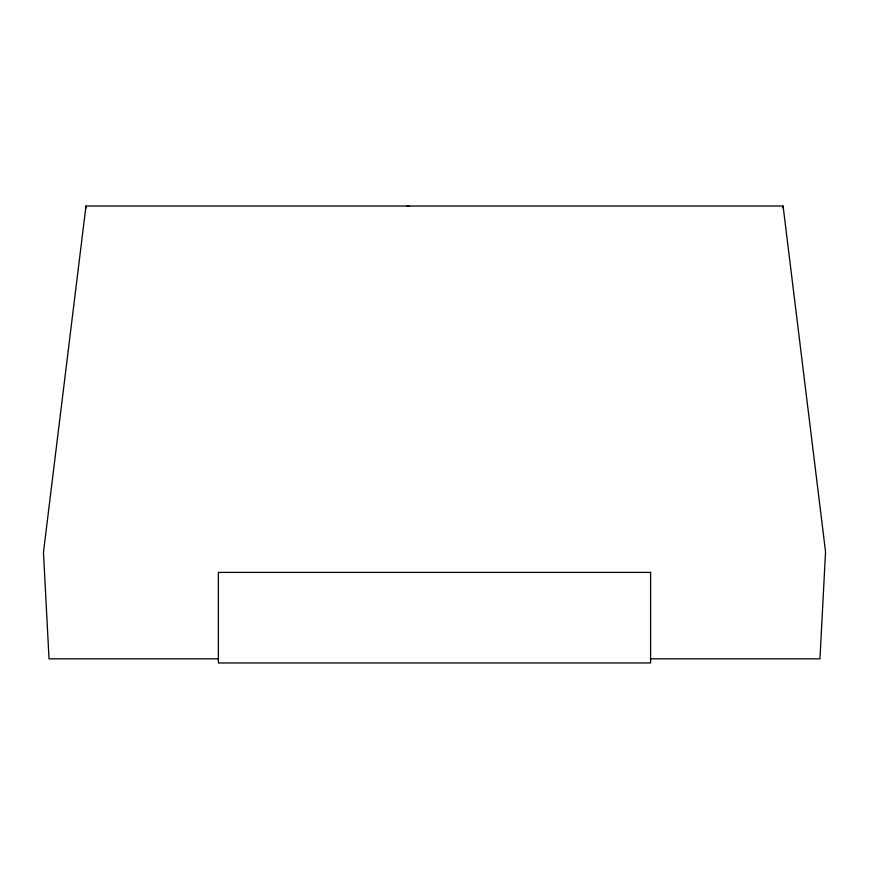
<?xml version="1.0" encoding="UTF-8"?>
<svg xmlns="http://www.w3.org/2000/svg" width="869" height="869" viewBox="0 0 869 869"><rect width="100%" height="100%" fill="white"/><g stroke="black" fill="none" stroke-linecap="round" stroke-linejoin="round"><path stroke-width="1.3" d="M650.599 658.843L819.945 658.843L825.55 551.815L783.088 206.04L85.977 206.04L43.45 552.38L49.033 658.843L218.369 658.843M407.105 206.04L409.603 206.409M783.088 206.04L783.088 208.093M85.977 206.04L85.977 208.093M650.599 572.399L218.369 572.399L218.369 662.96L650.599 662.96L650.599 572.399"/></g></svg>
